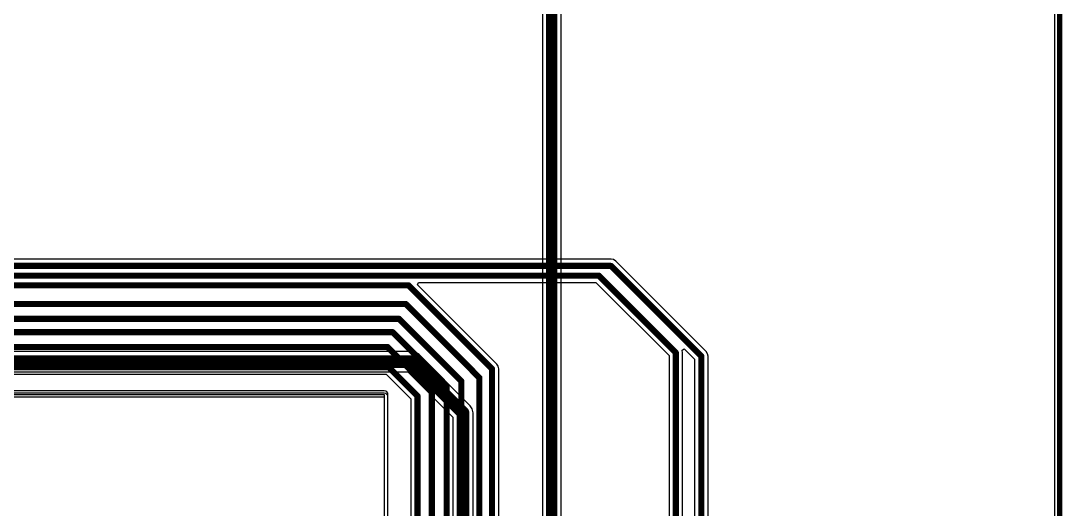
# Model space of a CAD drawing. Header units: inches. Extents: x -11 to 1110, y -7 to 455.
# Drawn here: x 652.3 to 704.1, y 36 to 60.3 of the extents above; entities that cross this region are included whole.
import ezdxf

# ---------------------------------------------------------------- set-up
doc = ezdxf.new("R2010")
doc.units = ezdxf.units.IN
for name, color, linetype in [('Board_outline', 216, 'Continuous'), ('Bottom Layer', 5, 'Continuous'), ('Top Layer', 1, 'Continuous')]:
    doc.layers.add(name, color=color, linetype=linetype)

msp = doc.modelspace()

# ---------------------------------------------------------------- linework, layer by layer
at = {"layer": 'Board_outline'}
msp.add_lwpolyline([(704, 0, 0.254, 0.254, 0), (704, 370, 0.254, 0.254, 0)], format="xyseb", dxfattribs=at)
at = {"layer": 'Bottom Layer'}
for p, q in [((703.741, 369.741), (703.741, 28.773)), ((678.25, 77.207), (678.25, 33.963)), ((679.183, 33.963), (679.183, 77.207)), ((671.754, 43.837), (572.922, 43.837)), ((671.947, 43.799), (671.754, 43.837)), ((672.111, 43.689), (671.947, 43.799)), ((674.654, 41.146), (672.111, 43.689)), ((573.132, 42.827), (671.545, 42.827)), ((671.545, 42.827), (673.792, 40.58)), ((670.382, 41.888), (623.57, 41.888)), ((623.57, 41.707), (670.382, 41.707)), ((670.452, 41.874), (670.382, 41.888)), ((670.382, 41.707), (670.382, 25.476)), ((670.51, 41.835), (670.452, 41.874)), ((670.55, 41.776), (670.51, 41.835)), ((670.563, 41.707), (670.55, 41.776)), ((670.563, 27.576), (670.563, 41.707)), ((674.763, 40.983), (674.654, 41.146)), ((674.654, 41.146), (674.654, 41.146)), ((674.802, 40.789), (674.763, 40.983)), ((673.792, 40.58), (673.792, 25.276)), ((674.802, 29.845), (674.802, 40.789))]:
    msp.add_line(p, q, dxfattribs=at)
for points in [[(678.716, 33.839, 0.559, 0.559, 0), (678.716, 77.207, 0.559, 0.559, 0)], [(572.922, 43.332, 0.635, 0.635, 0), (671.754, 43.332, 0.635, 0.635, 0)], [(671.754, 43.332, 0.635, 0.635, 0), (674.297, 40.789, 0.635, 0.635, 0)], [(674.297, 40.789, 0.635, 0.635, 0), (674.297, 40.789, 0.635, 0.635, 0)], [(674.297, 24.841, 0.635, 0.635, 0), (674.297, 40.789, 0.635, 0.635, 0)]]:
    msp.add_lwpolyline(points, format="xyseb", dxfattribs=at)
for points in [[(671.595, 43.332, 0.318, 0.318, 1), (671.913, 43.332, 0.318, 0.318, 1)], [(671.595, 43.332, 0.318, 0.318, 1), (671.913, 43.332, 0.318, 0.318, 1)], [(674.138, 40.789, 0.318, 0.318, 1), (674.456, 40.789, 0.318, 0.318, 1)], [(674.138, 40.789, 0.318, 0.318, 1), (674.456, 40.789, 0.318, 0.318, 1)], [(674.138, 40.789, 0.318, 0.318, 1), (674.456, 40.789, 0.318, 0.318, 1)], [(674.138, 40.789, 0.318, 0.318, 1), (674.456, 40.789, 0.318, 0.318, 1)]]:
    msp.add_lwpolyline(points, format="xyseb", close=True, dxfattribs=at)
at = {"layer": 'Top Layer'}
for p, q in [((703.741, 369.741), (703.741, 28.773)), ((681.668, 48.436), (180.393, 48.436)), ((681.797, 48.411), (681.668, 48.436)), ((681.906, 48.338), (681.797, 48.411)), ((686.405, 43.839), (681.906, 48.338)), ((672.032, 47.163), (672.08, 47.28)), ((672.08, 47.28), (680.919, 47.28)), ((680.919, 47.28), (684.56, 43.639)), ((675.98, 43.215), (672.032, 47.163)), ((684.56, 43.639), (684.56, 29.985)), ((685.208, 43.907), (685.313, 43.978)), ((685.233, 43.778), (685.208, 43.907)), ((685.233, 29.985), (685.233, 43.778)), ((685.313, 43.978), (685.83, 43.461)), ((686.478, 43.729), (686.405, 43.839)), ((686.503, 43.601), (686.478, 43.729)), ((686.503, 29.985), (686.503, 43.601)), ((676.053, 43.106), (675.98, 43.215)), ((675.98, 43.215), (675.98, 43.215)), ((676.078, 42.977), (676.053, 43.106)), ((685.83, 43.461), (685.83, 29.985)), ((181.924, 42.718), (670.469, 42.718)), ((670.469, 42.718), (671.697, 41.491)), ((676.078, 25.631), (676.078, 42.977)), ((670.382, 41.761), (623.57, 41.761)), ((623.57, 41.58), (670.382, 41.58)), ((670.452, 41.747), (670.382, 41.761)), ((670.382, 41.58), (670.382, 25.476)), ((670.51, 41.708), (670.452, 41.747)), ((670.55, 41.649), (670.51, 41.708)), ((670.563, 41.58), (670.55, 41.649)), ((670.563, 25.476), (670.563, 41.58)), ((671.697, 41.491), (671.697, 9.373))]:
    msp.add_line(p, q, dxfattribs=at)
for points in [[(180.393, 48.1, 0.305, 0.305, 0), (681.668, 48.1, 0.305, 0.305, 0)], [(681.668, 48.1, 0.305, 0.305, 0), (686.167, 43.601, 0.305, 0.305, 0)], [(180.736, 47.617, 0.305, 0.305, 0), (681.058, 47.617, 0.305, 0.305, 0)], [(681.058, 47.617, 0.305, 0.305, 0), (684.897, 43.778, 0.305, 0.305, 0)], [(190.593, 47.134, 0.305, 0.305, 0), (671.584, 47.134, 0.305, 0.305, 0)], [(671.584, 47.134, 0.305, 0.305, 0), (675.742, 42.977, 0.305, 0.305, 0)], [(193.7, 46.203, 0.305, 0.305, 0), (671.449, 46.203, 0.305, 0.305, 0)], [(671.449, 46.203, 0.305, 0.305, 0), (675.116, 42.535, 0.305, 0.305, 0)], [(190.195, 45.466, 0.305, 0.305, 0), (671.119, 45.466, 0.305, 0.305, 0)], [(671.119, 45.466, 0.305, 0.305, 0), (674.218, 42.367, 0.305, 0.305, 0)], [(193.7, 44.806, 0.305, 0.305, 0), (670.789, 44.806, 0.305, 0.305, 0)], [(670.789, 44.806, 0.305, 0.305, 0), (673.481, 42.113, 0.305, 0.305, 0)], [(183.794, 44.069, 0.305, 0.305, 0), (670.535, 44.069, 0.305, 0.305, 0)], [(670.535, 44.069, 0.305, 0.305, 0), (672.744, 41.859, 0.305, 0.305, 0)], [(684.897, 29.646, 0.305, 0.305, 0), (684.897, 43.778, 0.305, 0.305, 0)], [(686.167, 29.646, 0.305, 0.305, 0), (686.167, 43.601, 0.305, 0.305, 0)], [(181.585, 43.055, 0.305, 0.305, 0), (670.609, 43.055, 0.305, 0.305, 0)], [(670.609, 43.055, 0.305, 0.305, 0), (672.033, 41.631, 0.305, 0.305, 0)], [(675.742, 42.977, 0.305, 0.305, 0), (675.742, 42.977, 0.305, 0.305, 0)], [(675.742, 25.492, 0.305, 0.305, 0), (675.742, 42.977, 0.305, 0.305, 0)], [(674.218, 15.103, 0.305, 0.305, 0), (674.218, 42.367, 0.305, 0.305, 0)], [(675.116, 42.535, 0.305, 0.305, 0), (675.116, 42.535, 0.305, 0.305, 0)], [(675.116, 29.323, 0.305, 0.305, 0), (675.116, 42.535, 0.305, 0.305, 0)], [(672.744, 9.601, 0.305, 0.305, 0), (672.744, 41.859, 0.305, 0.305, 0)], [(673.481, 12.319, 0.305, 0.305, 0), (673.481, 42.113, 0.305, 0.305, 0)], [(672.033, 41.631, 0.305, 0.305, 0), (672.033, 41.631, 0.305, 0.305, 0)], [(672.033, 9.373, 0.305, 0.305, 0), (672.033, 41.631, 0.305, 0.305, 0)]]:
    msp.add_lwpolyline(points, format="xyseb", dxfattribs=at)
for points in [[(681.592, 48.1, 0.152, 0.152, 1), (681.744, 48.1, 0.152, 0.152, 1)], [(681.592, 48.1, 0.152, 0.152, 1), (681.744, 48.1, 0.152, 0.152, 1)], [(680.982, 47.617, 0.152, 0.152, 1), (681.134, 47.617, 0.152, 0.152, 1)], [(680.982, 47.617, 0.152, 0.152, 1), (681.134, 47.617, 0.152, 0.152, 1)], [(671.508, 47.134, 0.152, 0.152, 1), (671.66, 47.134, 0.152, 0.152, 1)], [(671.508, 47.134, 0.152, 0.152, 1), (671.66, 47.134, 0.152, 0.152, 1)], [(671.373, 46.203, 0.152, 0.152, 1), (671.525, 46.203, 0.152, 0.152, 1)], [(671.373, 46.203, 0.152, 0.152, 1), (671.525, 46.203, 0.152, 0.152, 1)], [(671.043, 45.466, 0.152, 0.152, 1), (671.195, 45.466, 0.152, 0.152, 1)], [(671.043, 45.466, 0.152, 0.152, 1), (671.195, 45.466, 0.152, 0.152, 1)], [(670.712, 44.806, 0.152, 0.152, 1), (670.865, 44.806, 0.152, 0.152, 1)], [(670.712, 44.806, 0.152, 0.152, 1), (670.865, 44.806, 0.152, 0.152, 1)], [(670.458, 44.069, 0.152, 0.152, 1), (670.611, 44.069, 0.152, 0.152, 1)], [(670.458, 44.069, 0.152, 0.152, 1), (670.611, 44.069, 0.152, 0.152, 1)], [(684.821, 43.778, 0.152, 0.152, 1), (684.973, 43.778, 0.152, 0.152, 1)], [(684.821, 43.778, 0.152, 0.152, 1), (684.973, 43.778, 0.152, 0.152, 1)], [(686.091, 43.601, 0.152, 0.152, 1), (686.243, 43.601, 0.152, 0.152, 1)], [(686.091, 43.601, 0.152, 0.152, 1), (686.243, 43.601, 0.152, 0.152, 1)], [(670.533, 43.055, 0.152, 0.152, 1), (670.685, 43.055, 0.152, 0.152, 1)], [(670.533, 43.055, 0.152, 0.152, 1), (670.685, 43.055, 0.152, 0.152, 1)], [(675.665, 42.977, 0.152, 0.152, 1), (675.818, 42.977, 0.152, 0.152, 1)], [(675.665, 42.977, 0.152, 0.152, 1), (675.818, 42.977, 0.152, 0.152, 1)], [(675.665, 42.977, 0.152, 0.152, 1), (675.818, 42.977, 0.152, 0.152, 1)], [(675.665, 42.977, 0.152, 0.152, 1), (675.818, 42.977, 0.152, 0.152, 1)], [(674.141, 42.367, 0.152, 0.152, 1), (674.294, 42.367, 0.152, 0.152, 1)], [(674.141, 42.367, 0.152, 0.152, 1), (674.294, 42.367, 0.152, 0.152, 1)], [(675.04, 42.535, 0.152, 0.152, 1), (675.192, 42.535, 0.152, 0.152, 1)], [(675.04, 42.535, 0.152, 0.152, 1), (675.192, 42.535, 0.152, 0.152, 1)], [(675.04, 42.535, 0.152, 0.152, 1), (675.192, 42.535, 0.152, 0.152, 1)], [(675.04, 42.535, 0.152, 0.152, 1), (675.192, 42.535, 0.152, 0.152, 1)], [(672.668, 41.859, 0.152, 0.152, 1), (672.821, 41.859, 0.152, 0.152, 1)], [(672.668, 41.859, 0.152, 0.152, 1), (672.821, 41.859, 0.152, 0.152, 1)], [(673.405, 42.113, 0.152, 0.152, 1), (673.557, 42.113, 0.152, 0.152, 1)], [(673.405, 42.113, 0.152, 0.152, 1), (673.557, 42.113, 0.152, 0.152, 1)], [(671.957, 41.631, 0.152, 0.152, 1), (672.109, 41.631, 0.152, 0.152, 1)], [(671.957, 41.631, 0.152, 0.152, 1), (672.109, 41.631, 0.152, 0.152, 1)], [(671.957, 41.631, 0.152, 0.152, 1), (672.109, 41.631, 0.152, 0.152, 1)], [(671.957, 41.631, 0.152, 0.152, 1), (672.109, 41.631, 0.152, 0.152, 1)]]:
    msp.add_lwpolyline(points, format="xyseb", close=True, dxfattribs=at)

doc.saveas('drawing.dxf')
